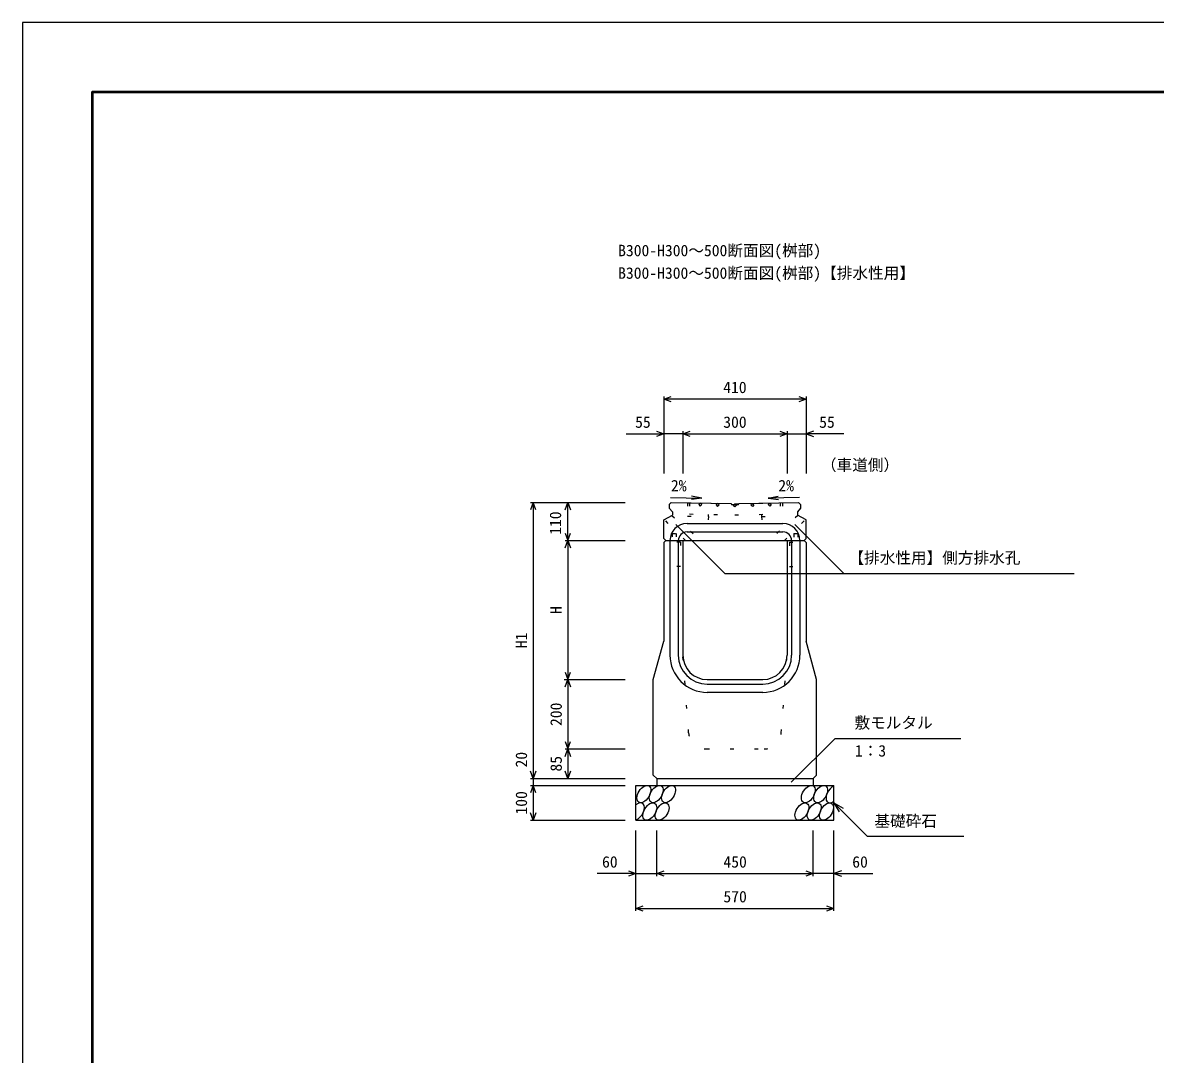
# Model space of a CAD drawing. Units: millimetres, scale not verified. Extents: x -12600 to 12600, y -5940 to 5940.
# Drawn here: x -12600 to -9340, y -2970 to 0 of the extents above; entities that cross this region are included whole.
import ezdxf
from ezdxf.enums import TextEntityAlignment as Align

# ---------------------------------------------------------------- set-up
doc = ezdxf.new("R2010")
doc.units = ezdxf.units.MM
doc.header["$LTSCALE"] = 40
doc.linetypes.add('DOTTED', pattern=[1.75, 0.25, -1.5])
for name, color, linetype, lineweight in [('0-0_DIM', 7, 'Continuous', 25), ('0-1_Defpoints', 5, 'Continuous', 25), ('0-2_HATCH', 6, 'Continuous', 25), ('0-5_OUTLINE', 3, 'Continuous', 25), ('0-6_OUTLINE2', 4, 'DOTTED', 25), ('0-7_TXT', 7, 'Continuous', 25), ('0-8_WAKU', 3, 'Continuous', 25)]:
    doc.layers.add(name, color=color, linetype=linetype, lineweight=lineweight)
doc.styles.add('ＭＳ ゴシック', font='')
doc.styles.get('ＭＳ ゴシック').set_extended_font_data('MS Gothic')

msp = doc.modelspace()

# ---------------------------------------------------------------- linework, layer by layer
at = {"layer": '0-0_DIM'}
for p, q in [((-10755, -1076.3), (-10755, -1297.94)), ((-10345, -1083.8), (-10755, -1083.8)), ((-10345, -1076.3), (-10345, -1297.94)), ((-10863.38, -1183.8), (-10755, -1183.8)), ((-10700, -1183.8), (-10755, -1183.8)), ((-10700, -1176.3), (-10700, -1297.94)), ((-10700, -1183.8), (-10400, -1183.8)), ((-10400, -1176.3), (-10400, -1297.94)), ((-10400, -1183.8), (-10345, -1183.8)), ((-10236.62, -1183.8), (-10345, -1183.8)), ((-11138.5, -1380.94), (-10866, -1380.94)), ((-11131, -1380.94), (-11131, -2175.94)), ((-11031, -1490.94), (-11031, -1380.94)), ((-10720.13, -1444.47), (-10578.89, -1585.71)), ((-10377.88, -1444.47), (-10236.64, -1585.71)), ((-11038.5, -1490.94), (-10866, -1490.94)), ((-10578.89, -1585.71), (-9573.78, -1585.71)), ((-11041.75, -1890.94), (-10869.25, -1890.94)), ((-11038.5, -1890.94), (-10866, -1890.94)), ((-10387.89, -2186.75), (-10261.66, -2060.52)), ((-10261.66, -2060.52), (-9900.19, -2060.52)), ((-11038.5, -2090.94), (-10866, -2090.94)), ((-11031, -2090.94), (-11031, -2175.94)), ((-11138.5, -2175.94), (-10866, -2175.94)), ((-11131, -2175.94), (-11131, -2195.94)), ((-11138.5, -2195.94), (-10866, -2195.94)), ((-11131, -2195.94), (-11131, -2295.94)), ((-10265, -2245.94), (-10169.24, -2341.7)), ((-10265, -2245.94), (-10239.02, -2260.94)), ((-10265, -2245.94), (-10250, -2271.92)), ((-11138.5, -2295.94), (-10866, -2295.94)), ((-10835, -2557.31), (-10835, -2325.94)), ((-10775, -2457.31), (-10775, -2325.94)), ((-10325, -2457.31), (-10325, -2325.94)), ((-10265, -2557.31), (-10265, -2325.94)), ((-10169.24, -2341.7), (-9891.69, -2341.7)), ((-10835, -2449.81), (-10946.79, -2449.81)), ((-10835, -2449.81), (-10775, -2449.81)), ((-10775, -2449.81), (-10325, -2449.81)), ((-10265, -2449.81), (-10325, -2449.81)), ((-10265, -2449.81), (-10153.21, -2449.81)), ((-10835, -2549.81), (-10265, -2549.81))]:
    msp.add_line(p, q, dxfattribs=at)
for points in [[(-10733.86, -1091.5), (-10755, -1083.8), (-10733.86, -1076.11)], [(-10366.14, -1076.11), (-10345, -1083.8), (-10366.14, -1091.5)], [(-10776.14, -1176.11), (-10755, -1183.8), (-10776.14, -1191.5)], [(-10678.86, -1191.5), (-10700, -1183.8), (-10678.86, -1176.11)], [(-10421.14, -1176.11), (-10400, -1183.8), (-10421.14, -1191.5)], [(-10323.86, -1176.11), (-10345, -1183.8), (-10323.86, -1191.5)], [(-11123.3, -1402.09), (-11131, -1380.94), (-11138.7, -1402.09)], [(-11038.7, -1402.09), (-11031, -1380.94), (-11023.3, -1402.09)], [(-11038.7, -1469.8), (-11031, -1490.94), (-11023.3, -1469.8)], [(-11038.7, -1512.09), (-11031, -1490.94), (-11023.3, -1512.09)], [(-11031, -1490.94), (-11031, -1890.94), (-11031, -2090.94)], [(-11038.7, -1869.8), (-11031, -1890.94), (-11023.3, -1869.8)], [(-11038.7, -1912.09), (-11031, -1890.94), (-11023.3, -1912.09)], [(-11038.7, -2069.8), (-11031, -2090.94), (-11023.3, -2069.8)], [(-11038.7, -2112.09), (-11031, -2090.94), (-11023.3, -2112.09)], [(-11123.3, -2154.8), (-11131, -2175.94), (-11138.7, -2154.8)], [(-11023.3, -2154.8), (-11031, -2175.94), (-11038.7, -2154.8)], [(-11123.3, -2217.09), (-11131, -2195.94), (-11138.7, -2217.09)], [(-11123.3, -2274.8), (-11131, -2295.94), (-11138.7, -2274.8)], [(-10856.14, -2442.11), (-10835, -2449.81), (-10856.14, -2457.5)], [(-10753.86, -2457.5), (-10775, -2449.81), (-10753.86, -2442.11)], [(-10346.14, -2442.11), (-10325, -2449.81), (-10346.14, -2457.5)], [(-10243.86, -2442.11), (-10265, -2449.81), (-10243.86, -2457.5)], [(-10813.86, -2557.5), (-10835, -2549.81), (-10813.86, -2542.11)], [(-10286.14, -2542.11), (-10265, -2549.81), (-10286.14, -2557.5)]]:
    msp.add_lwpolyline(points, dxfattribs=at)
at = {"layer": '0-1_Defpoints'}
msp.add_lwpolyline([(-12600, -5940), (-4200, -5940), (-4200, 0), (-12600, 0)], close=True, dxfattribs=at)
at = {"layer": '0-2_HATCH', "linetype": 'DOTTED'}
for p, q in [((-10686.5, -1382.28), (-10686.5, -1420.29)), ((-10680.5, -1382.4), (-10680.5, -1414.4)), ((-10419.5, -1382.4), (-10419.5, -1414.4)), ((-10413.5, -1382.28), (-10413.5, -1420.29)), ((-10686.5, -1420.29), (-10626.74, -1421.45)), ((-10626.74, -1415.45), (-10626.74, -1421.45)), ((-10473.26, -1415.45), (-10473.26, -1421.45)), ((-10473.26, -1421.45), (-10413.5, -1420.29))]:
    msp.add_line(p, q, dxfattribs=at)
for points in [[(-10686.5, -1382.28), (-10550, -1384.93), (-10413.5, -1382.28)], [(-10680.5, -1414.4), (-10550, -1416.95), (-10419.5, -1414.4)]]:
    msp.add_lwpolyline(points, dxfattribs=at)
for points in [[(-10649.92, -1382.99), (-10654.25, -1387.15), (-10650.09, -1391.48), (-10645.76, -1387.32)], [(-10599.93, -1383.99), (-10604.26, -1388.15), (-10600.1, -1392.48), (-10595.77, -1388.32)], [(-10550, -1384.93), (-10545.76, -1389.17), (-10550, -1393.42), (-10554.24, -1389.17)], [(-10500.07, -1383.99), (-10495.74, -1388.15), (-10499.9, -1392.48), (-10504.23, -1388.32)], [(-10450.08, -1382.99), (-10445.75, -1387.15), (-10449.91, -1391.48), (-10454.24, -1387.32)]]:
    msp.add_lwpolyline(points, close=True, dxfattribs=at)
at = {"layer": '0-2_HATCH'}
for centre in [(-10812.11, -2220.94), (-10776.63, -2220.94), (-10741.16, -2220.94), (-10338.95, -2220.94), (-10303.48, -2220.94), (-10795.23, -2270.94), (-10759.75, -2270.94), (-10357.55, -2270.94), (-10322.07, -2270.94), (-10286.59, -2270.94)]:
    msp.add_ellipse(centre, major_axis=(14.54, 23.54), ratio=0.5792, dxfattribs=at)
for centre, start_param, end_param in [((-10268, -2220.94), 0.6666252, 4.1103269), ((-10830.7, -2270.94), 3.7419964, 7.318141)]:
    msp.add_ellipse(centre, major_axis=(14.54, 23.54), ratio=0.5792, start_param=start_param, end_param=end_param, dxfattribs=at)
at = {"layer": '0-5_OUTLINE'}
for p, q in [((-10739, -1397.94), (-10730, -1407.94)), ((-10733.21, -1381.37), (-10562, -1384.71)), ((-10562, -1384.71), (-10559, -1387.94)), ((-10541, -1387.94), (-10559, -1387.94)), ((-10541, -1387.94), (-10538, -1384.71)), ((-10538, -1384.71), (-10366.79, -1381.37)), ((-10361, -1397.94), (-10370, -1407.94)), ((-10755, -1430.94), (-10730, -1417.94)), ((-10755, -1484.94), (-10755, -1430.94)), ((-10730, -1407.94), (-10730, -1417.94)), ((-10370, -1407.94), (-10370, -1417.94)), ((-10345, -1430.94), (-10370, -1417.94)), ((-10345, -1484.94), (-10345, -1430.94)), ((-10755, -1484.94), (-10749, -1490.94)), ((-10755, -1496.94), (-10749, -1490.94)), ((-10755, -1496.94), (-10755, -1780.94)), ((-10749, -1490.94), (-10351, -1490.94)), ((-10700, -1490.94), (-10700, -1820.94)), ((-10400, -1490.94), (-10400, -1820.94)), ((-10351, -1490.94), (-10345, -1484.94)), ((-10351, -1490.94), (-10345, -1496.94)), ((-10345, -1496.94), (-10345, -1780.94)), ((-10785, -1890.94), (-10755, -1780.94)), ((-10315, -1890.94), (-10345, -1780.94)), ((-10785, -2165.94), (-10785, -1890.94)), ((-10630, -1890.94), (-10470, -1890.94)), ((-10315, -2165.94), (-10315, -1890.94)), ((-10785, -2165.94), (-10775, -2175.94)), ((-10775, -2175.94), (-10325, -2175.94)), ((-10775, -2175.94), (-10775, -2195.94)), ((-10325, -2175.94), (-10315, -2165.94)), ((-10325, -2175.94), (-10325, -2195.94)), ((-10835, -2195.94), (-10265, -2195.94)), ((-10835, -2295.94), (-10835, -2195.94)), ((-10265, -2295.94), (-10265, -2195.94)), ((-10835, -2295.94), (-10265, -2295.94))]:
    msp.add_line(p, q, dxfattribs=at)
for points in [[(-10733.21, -1381.37), (-10739, -1387.1), (-10739, -1397.94)], [(-10366.79, -1381.37), (-10361, -1387.1), (-10361, -1397.94)]]:
    msp.add_lwpolyline(points, dxfattribs=at)
for centre, start, end in [((-10630, -1820.94), 180, 270), ((-10470, -1820.94), 270, 0)]:
    msp.add_arc(centre, 70, start, end, dxfattribs=at)
at = {"layer": '0-6_OUTLINE2'}
for p, q in [((-10692.3, -1490.94), (-10753.36, -1430.09)), ((-10731.31, -1418.62), (-10645.59, -1490.94)), ((-10626.5, -1421.46), (-10631.5, -1490.94)), ((-10473.5, -1421.46), (-10468.5, -1490.94)), ((-10368.69, -1418.62), (-10454.41, -1490.94)), ((-10407.7, -1490.94), (-10346.64, -1430.09)), ((-10707, -1495.44), (-10753.5, -1495.44)), ((-10731, -1470.44), (-10719, -1470.44)), ((-10731, -1470.44), (-10731, -1495.44)), ((-10719, -1470.44), (-10719, -1495.44)), ((-10393, -1495.94), (-10346, -1495.94)), ((-10381, -1470.94), (-10369, -1470.94)), ((-10381, -1470.94), (-10381, -1495.94)), ((-10369, -1470.94), (-10369, -1495.94)), ((-10683.43, -2044.64), (-10700, -1820.94)), ((-10416.57, -2044.64), (-10400, -1820.94)), ((-10633.57, -2090.94), (-10466.43, -2090.94))]:
    msp.add_line(p, q, dxfattribs=at)
at = {"layer": '0-6_OUTLINE2', "linetype": 'Continuous'}
for p, q in [((-10688, -1441.94), (-10412, -1441.94)), ((-10688, -1465.94), (-10412, -1465.94)), ((-10737, -1490.94), (-10737, -1820.94)), ((-10713, -1490.94), (-10713, -1820.94)), ((-10387, -1490.94), (-10387, -1820.94)), ((-10363, -1490.94), (-10363, -1820.94)), ((-10630, -1903.94), (-10470, -1903.94)), ((-10470, -1927.94), (-10630, -1927.94))]:
    msp.add_line(p, q, dxfattribs=at)
at = {"layer": '0-6_OUTLINE2'}
for points in [[(-10707, -1495.44), (-10707, -1565.94), (-10755, -1565.94)], [(-10393, -1495.94), (-10393, -1565.94), (-10345, -1565.94)]]:
    msp.add_lwpolyline(points, dxfattribs=at)
at = {"layer": '0-6_OUTLINE2', "linetype": 'Continuous'}
for centre, radius, start, end in [((-10688, -1490.94), 49, 90, 180), ((-10688, -1490.94), 25, 90, 180), ((-10412, -1490.94), 49, 0, 90), ((-10412, -1490.94), 25, 0, 90), ((-10630, -1820.94), 107, 180, 270), ((-10630, -1820.94), 83, 180, 270), ((-10470, -1820.94), 83, 270, 0), ((-10470, -1820.94), 107, 270, 0)]:
    msp.add_arc(centre, radius, start, end, dxfattribs=at)
at = {"layer": '0-6_OUTLINE2'}
for centre, start, end in [((-10633.57, -2040.94), 184.23639, 270), ((-10466.43, -2040.94), 270, 355.76361)]:
    msp.add_arc(centre, 50, start, end, dxfattribs=at)
at = {"layer": '0-7_TXT'}
for p, q in [((-10645.29, -1368.48), (-10674.93, -1373.13)), ((-10454.71, -1368.48), (-10425.07, -1373.13))]:
    msp.add_line(p, q, dxfattribs=at)
for points in [[(-10735.71, -1366.76), (-10645.29, -1368.48), (-10674.73, -1362.71)], [(-10364.29, -1366.76), (-10454.71, -1368.48), (-10425.27, -1362.71)]]:
    msp.add_lwpolyline(points, dxfattribs=at)
at = {"layer": '0-8_WAKU', "lineweight": 50}
msp.add_lwpolyline([(-12400, -5740), (-4400, -5740), (-4400, -200), (-12400, -200)], close=True, dxfattribs=at)

# ---------------------------------------------------------------- texts
at = {"layer": '0-0_DIM', "style": 'ＭＳ ゴシック'}
for s, p in [('410', (-10583.75, -1076.3)), ('55', (-10837.34, -1176.3)), ('300', (-10583.75, -1176.3)), ('55', (-10307.66, -1176.3)), ('（車道側）', (-10302.57, -1299.65)), ('【排水性用】側方排水孔', (-10223.49, -1566.97)), ('敷モルタル', (-10206.06, -2041.78)), ('1：3', (-10204.87, -2122.54)), ('基礎砕石', (-10148.68, -2324.53)), ('60', (-10932.5, -2442.31)), ('450', (-10583.22, -2442.31)), ('60', (-10212.5, -2442.31)), ('570', (-10583.22, -2542.31))]:
    msp.add_text(s, height=32.99, dxfattribs=at).set_placement(p, align=Align.BOTTOM_LEFT)
for s, p in [('110', (-11040.34, -1474.34)), ('H', (-11038.5, -1702.19)), ('H1', (-11138.5, -1800.94)), ('200', (-11038.5, -2024.69)), ('20', (-11138.5, -2144.13)), ('85', (-11038.5, -2155.94)), ('100', (-11138.5, -2279.69))]:
    msp.add_text(s, height=32.99, rotation=90, dxfattribs=at).set_placement(p, align=Align.BOTTOM_LEFT)
at = {"layer": '0-7_TXT', "style": 'ＭＳ ゴシック'}
for s, p in [('B300-H300～500断面図(桝部)', (-10886.24, -682.34)), ('B300-H300～500断面図(桝部)【排水性用】', (-10886.24, -747.21)), ('2%', (-10734.25, -1359.15)), ('2%', (-10425.14, -1359.15))]:
    msp.add_text(s, height=32.99, dxfattribs=at).set_placement(p, align=Align.BOTTOM_LEFT)

doc.saveas('drawing.dxf')
